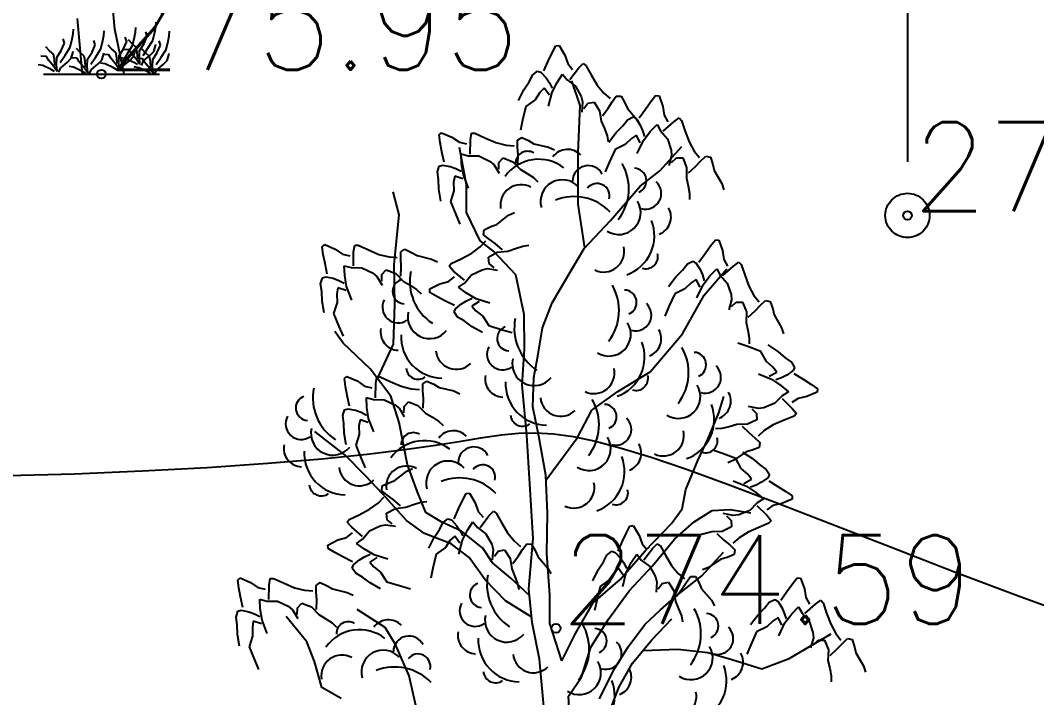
# Model space of a CAD drawing. Extents: x 524954 to 526204, y 9523489 to 9524010.
# Drawn here: x 525437.15 to 525448.6, y 9523640.86 to 9523648.49 of the extents above; entities that cross this region are included whole.
import ezdxf

# ---------------------------------------------------------------- set-up
doc = ezdxf.new("R2010")
doc.units = 0
doc.header["$PDMODE"] = 33
doc.header["$PDSIZE"] = 0.1
doc.linetypes.add('ACAD_ISO12W100', pattern=[21, 12, -3, 0, -3, 0, -3])
doc.linetypes.add('CACHE2', pattern=[4.7625, 3.175, -1.5875])
for name, color, linetype in [('Arbre', 34, 'ACAD_ISO12W100'), ('CN_05_00', 6, 'Continuous'), ('Réseau_Electrique', 1, 'CACHE2'), ('TopoAlt', 3, 'Continuous'), ('TOPOJIS', 7, 'Continuous')]:
    doc.layers.add(name, color=color, linetype=linetype)
doc.styles.add('Simplex 1.0', font='Simplex.shx', dxfattribs={"width": 0.99, "height": 1})

# ---------------------------------------------------------------- blocks, each defined once
blk = doc.blocks.new('TCPOINT M')
at = {"color": 0}
blk.add_point((0, 0), dxfattribs=at)
at = {"layer": 'TopoAlt', "style": 'Simplex 1.0', "width": 0.99}
blk.add_attdef('ALT', (0.15, 0.15), '', height=1, dxfattribs=at)
blk = doc.blocks.new('e004')
at = {"color": 0}
blk.add_line((0, 3.777478), (0, 0.25), dxfattribs=at)
for points in [[(-1.096503, 3.137365), (-1.096503, 3.412949), (1.096503, 4.142007), (1.096503, 4.417591)], [(-1.096503, 2.861781), (-1.096503, 3.137365), (1.096503, 3.866423), (1.096503, 4.142007)]]:
    blk.add_lwpolyline(points, dxfattribs=at)
blk.add_circle((0, 0), 0.25, dxfattribs=at)
blk = doc.blocks.new('v088')
at = {"linetype": 'Continuous'}
for p, q in [((-0.024, 12.318), (0.016, 12.396)), ((0.016, 12.396), (0.055, 12.4)), ((0.055, 12.4), (0.118, 12.291)), ((-0.069, 12.224), (-0.024, 12.318)), ((0.118, 12.291), (0.152, 12.195)), ((-0.118, 12.113), (-0.069, 12.224)), ((0.152, 12.195), (0.207, 12.131)), ((0.175, 12.015), (0.272, 12.144)), ((0.272, 12.144), (0.324, 12.197)), ((0.324, 12.197), (0.356, 12.175)), ((0.356, 12.175), (0.415, 12.069)), ((-0.283, 11.991), (-0.243, 12.069)), ((-0.243, 12.069), (-0.188, 12.111)), ((-0.188, 12.111), (-0.15, 12.099)), ((-0.15, 12.099), (-0.092, 12.035)), ((-0.092, 12.035), (-0.054, 11.98)), ((0.032, 11.984), (0.092, 12.078)), ((0.092, 12.078), (0.144, 12.013)), ((0.415, 12.069), (0.484, 11.953)), ((-0.344, 11.901), (-0.283, 11.991)), ((-0.112, 11.918), (-0.162, 11.869)), ((-0.054, 11.839), (-0.112, 11.918)), ((-0.054, 11.98), (-0.022, 11.919)), ((-0.025, 11.872), (0.032, 11.984)), ((0.144, 12.013), (0.24, 11.942)), ((0.29, 11.722), (0.197, 12)), ((0.24, 11.942), (0.305, 11.825)), ((0.484, 11.953), (0.56, 11.862)), ((-0.403, 11.78), (-0.344, 11.901)), ((-0.162, 11.869), (-0.217, 11.788)), ((-0.066, 11.715), (-0.025, 11.872)), ((0.305, 11.825), (0.32, 11.765)), ((0.56, 11.862), (0.63, 11.801)), ((0.653, 11.766), (0.699, 11.829)), ((0.699, 11.829), (0.754, 11.828)), ((0.754, 11.828), (0.796, 11.754)), ((1.089, 11.768), (1.142, 11.837)), ((1.142, 11.837), (1.181, 11.833)), ((1.181, 11.833), (1.223, 11.714)), ((-0.32, 11.714), (-0.357, 11.558)), ((-0.217, 11.788), (-0.32, 11.714)), ((0.27, 11.193), (0.29, 11.722)), ((0.32, 11.765), (0.311, 11.65)), ((0.334, 11.69), (0.378, 11.749)), ((0.378, 11.749), (0.45, 11.762)), ((0.45, 11.762), (0.511, 11.664)), ((0.542, 11.608), (0.608, 11.694)), ((0.608, 11.694), (0.653, 11.766)), ((0.796, 11.754), (0.824, 11.689)), ((0.824, 11.689), (0.934, 11.561)), ((1.027, 11.683), (1.089, 11.768)), ((1.223, 11.714), (1.239, 11.614)), ((0.511, 11.664), (0.53, 11.547)), ((0.827, 11.564), (0.889, 11.595)), ((0.889, 11.595), (0.923, 11.575)), ((0.923, 11.575), (0.969, 11.502)), ((0.958, 11.583), (1.027, 11.683)), ((1.239, 11.614), (1.281, 11.541)), ((1.346, 11.541), (1.408, 11.583)), ((1.408, 11.583), (1.435, 11.556)), ((-0.357, 11.558), (-0.382, 11.444)), ((0.53, 11.547), (0.565, 11.463)), ((0.565, 11.463), (0.596, 11.383)), ((0.696, 11.418), (0.773, 11.494)), ((0.773, 11.494), (0.827, 11.564)), ((0.934, 11.561), (0.97, 11.497)), ((0.969, 11.502), (0.996, 11.441)), ((1.081, 11.429), (1.158, 11.51)), ((1.158, 11.51), (1.196, 11.437)), ((1.227, 11.433), (1.346, 11.541)), ((1.435, 11.556), (1.473, 11.441)), ((-1.299, 11.392), (-1.27, 11.417)), ((-1.285, 11.305), (-1.299, 11.392)), ((-1.27, 11.417), (-1.154, 11.366)), ((-1.154, 11.366), (-1.07, 11.309)), ((-0.943, 11.337), (-0.932, 11.411)), ((-0.932, 11.411), (-0.894, 11.412)), ((-0.894, 11.412), (-0.784, 11.361)), ((-0.784, 11.361), (-0.66, 11.307)), ((-0.413, 11.333), (-0.367, 11.365)), ((-0.367, 11.365), (-0.29, 11.329)), ((0.596, 11.383), (0.609, 11.315)), ((0.615, 11.31), (0.696, 11.418)), ((0.869, 11.352), (0.8, 11.283)), ((0.927, 11.391), (0.869, 11.352)), ((0.969, 11.302), (0.927, 11.391)), ((0.996, 11.441), (1.016, 11.375)), ((1.004, 11.329), (1.081, 11.429)), ((1.196, 11.437), (1.277, 11.348)), ((1.277, 11.348), (1.319, 11.221)), ((1.473, 11.441), (1.519, 11.314)), ((-1.266, 11.203), (-1.285, 11.305)), ((-1.07, 11.309), (-0.988, 11.29)), ((-0.991, 10.831), (-1.069, 11.252)), ((-0.947, 11.176), (-0.943, 11.337)), ((-0.66, 11.307), (-0.544, 11.278)), ((-0.544, 11.278), (-0.452, 11.27)), ((-0.413, 11.254), (-0.413, 11.333)), ((-0.408, 11.17), (-0.413, 11.254)), ((-0.29, 11.329), (-0.229, 11.292)), ((-0.229, 11.292), (-0.065, 11.254)), ((-0.065, 11.254), (0.001, 11.223)), ((0.685, 11.229), (0.619, 11.083)), ((0.8, 11.283), (0.685, 11.229)), ((0.935, 11.183), (1.004, 11.329)), ((1.188, 10.988), (1.437, 11.261)), ((1.519, 11.314), (1.577, 11.21)), ((-1.241, 11.084), (-1.266, 11.203)), ((-1.05, 11.179), (-0.971, 11.157)), ((-1.044, 11.067), (-1.05, 11.179)), ((-0.971, 11.157), (-0.851, 11.155)), ((-0.851, 11.155), (-0.73, 11.098)), ((-0.626, 11.08), (-0.576, 11.133)), ((-0.576, 11.133), (-0.468, 11.09)), ((-0.41, 11.061), (-0.408, 11.17)), ((0.269, 10.614), (0.27, 11.193)), ((1.323, 11.16), (1.292, 11.048)), ((1.319, 11.221), (1.323, 11.16)), ((1.323, 11.083), (1.377, 11.133)), ((1.377, 11.133), (1.45, 11.133)), ((1.45, 11.133), (1.492, 11.025)), ((1.577, 11.21), (1.635, 11.137)), ((1.65, 11.098), (1.708, 11.152)), ((1.708, 11.152), (1.762, 11.141)), ((1.762, 11.141), (1.789, 11.06)), ((-1.317, 10.975), (-1.297, 11.041)), ((-1.297, 11.041), (-1.259, 11.053)), ((-1.259, 11.053), (-1.174, 11.037)), ((-1.174, 11.037), (-1.111, 11.014)), ((-1.111, 11.014), (-1.05, 10.983)), ((-1.024, 10.943), (-1.044, 11.067)), ((-0.73, 11.098), (-0.682, 11.059)), ((-0.682, 11.059), (-0.622, 10.96)), ((-0.626, 11.006), (-0.626, 11.08)), ((-0.468, 11.09), (-0.384, 11.005)), ((-0.384, 11.005), (-0.307, 10.958)), ((0.619, 11.083), (0.573, 10.975)), ((1.492, 11.025), (1.489, 10.906)), ((1.512, 10.964), (1.592, 11.037)), ((1.592, 11.037), (1.65, 11.098)), ((1.789, 11.06), (1.804, 10.991)), ((-1.303, 10.889), (-1.317, 10.975)), ((-1.3, 10.78), (-1.303, 10.889)), ((-1.122, 10.929), (-1.134, 10.861)), ((-1.029, 10.899), (-1.122, 10.929)), ((-0.966, 10.792), (-1.024, 10.943)), ((-0.307, 10.958), (-0.234, 10.911)), ((-0.234, 10.911), (-0.184, 10.864)), ((0.968, 10.816), (1.188, 10.988)), ((1.489, 10.906), (1.508, 10.818)), ((1.804, 10.991), (1.889, 10.844)), ((-1.277, 10.647), (-1.3, 10.78)), ((-1.134, 10.861), (-1.131, 10.763)), ((-0.991, 10.52), (-0.991, 10.831)), ((0.634, 10.429), (0.968, 10.816)), ((1.508, 10.818), (1.523, 10.733)), ((1.889, 10.844), (1.912, 10.775)), ((-1.749, 10.491), (-1.817, 10.751)), ((-1.131, 10.763), (-1.171, 10.642)), ((1.523, 10.733), (1.523, 10.664)), ((-1.171, 10.642), (-1.109, 10.494)), ((0.345, 10.122), (0.269, 10.614)), ((-1.806, 9.931), (-1.749, 10.491)), ((-1.109, 10.494), (-1.063, 10.387)), ((-0.835, 10.2), (-0.991, 10.52)), ((-0.648, 10.385), (-0.514, 10.488)), ((-0.514, 10.488), (-0.448, 10.519)), ((0.336, 10.112), (0.634, 10.429)), ((-0.796, 10.268), (-0.791, 10.323)), ((-0.791, 10.323), (-0.715, 10.36)), ((-0.715, 10.36), (-0.648, 10.385)), ((-0.836, 10.131), (-0.771, 10.198)), ((-0.683, 10.078), (-0.835, 10.2)), ((-0.735, 10.218), (-0.796, 10.268)), ((-0.666, 10.169), (-0.735, 10.218)), ((1.762, 10.142), (1.816, 10.212)), ((1.816, 10.212), (1.854, 10.208)), ((1.854, 10.208), (1.896, 10.089)), ((-2.616, 10.132), (-2.587, 10.158)), ((-2.603, 10.046), (-2.616, 10.132)), ((-2.587, 10.158), (-2.471, 10.107)), ((-2.471, 10.107), (-2.388, 10.049)), ((-2.261, 10.077), (-2.249, 10.151)), ((-2.249, 10.151), (-2.211, 10.152)), ((-2.211, 10.152), (-2.101, 10.101)), ((-2.101, 10.101), (-1.977, 10.047)), ((-1.73, 10.074), (-1.685, 10.105)), ((-1.685, 10.105), (-1.608, 10.069)), ((-0.931, 10.06), (-0.836, 10.131)), ((-0.583, 10.098), (-0.666, 10.169)), ((-0.642, 10.071), (-0.523, 10.083)), ((-0.523, 10.083), (-0.438, 10.113)), ((-0.438, 10.113), (-0.356, 10.14)), ((-0.356, 10.14), (-0.287, 10.149)), ((0.168, 9.829), (0.336, 10.112)), ((1.7, 10.058), (1.762, 10.142)), ((1.896, 10.089), (1.912, 9.989)), ((-2.583, 9.943), (-2.603, 10.046)), ((-2.388, 10.049), (-2.306, 10.03)), ((-2.264, 9.917), (-2.261, 10.077)), ((-1.977, 10.047), (-1.862, 10.018)), ((-1.862, 10.018), (-1.769, 10.01)), ((-1.731, 9.995), (-1.73, 10.074)), ((-1.725, 9.911), (-1.731, 9.995)), ((-1.608, 10.069), (-1.547, 10.033)), ((-1.547, 10.033), (-1.382, 9.994)), ((-1.382, 9.994), (-1.316, 9.963)), ((-1.161, 9.945), (-1.051, 9.998)), ((-1.051, 9.998), (-0.931, 10.06)), ((-0.743, 10.015), (-0.642, 10.071)), ((-0.734, 9.943), (-0.743, 10.015)), ((-0.435, 9.816), (-0.683, 10.078)), ((1.5, 9.939), (1.562, 9.969)), ((1.562, 9.969), (1.596, 9.95)), ((1.631, 9.958), (1.7, 10.058)), ((1.912, 9.989), (1.954, 9.915)), ((-2.558, 9.824), (-2.583, 9.943)), ((-2.368, 9.919), (-2.288, 9.897)), ((-2.362, 9.808), (-2.368, 9.919)), ((-2.288, 9.897), (-2.168, 9.895)), ((-2.168, 9.895), (-2.047, 9.839)), ((-1.943, 9.82), (-1.893, 9.873)), ((-1.893, 9.873), (-1.786, 9.83)), ((-1.797, 9.483), (-1.806, 9.931)), ((-1.728, 9.802), (-1.725, 9.911)), ((-1.184, 9.915), (-1.161, 9.945)), ((-1.134, 9.859), (-1.184, 9.915)), ((-1.012, 9.755), (-1.134, 9.859)), ((-0.934, 9.816), (-0.814, 9.874)), ((-0.814, 9.874), (-0.753, 9.886)), ((-0.753, 9.886), (-0.639, 9.87)), ((-0.677, 9.896), (-0.734, 9.943)), ((1.369, 9.792), (1.446, 9.869)), ((1.446, 9.869), (1.5, 9.939)), ((1.596, 9.95), (1.643, 9.877)), ((1.643, 9.877), (1.669, 9.815)), ((1.69, 9.587), (1.945, 9.885)), ((1.754, 9.804), (1.831, 9.885)), ((1.831, 9.885), (1.869, 9.812)), ((1.9, 9.808), (2.019, 9.915)), ((2.019, 9.915), (2.081, 9.958)), ((2.081, 9.958), (2.108, 9.931)), ((2.108, 9.931), (2.146, 9.815)), ((-2.634, 9.715), (-2.614, 9.781)), ((-2.614, 9.781), (-2.576, 9.793)), ((-2.576, 9.793), (-2.492, 9.777)), ((-2.492, 9.777), (-2.428, 9.754)), ((-2.428, 9.754), (-2.368, 9.723)), ((-2.342, 9.683), (-2.362, 9.808)), ((-2.047, 9.839), (-2, 9.799)), ((-2, 9.799), (-1.94, 9.7)), ((-1.944, 9.746), (-1.943, 9.82)), ((-1.786, 9.83), (-1.702, 9.745)), ((-1.702, 9.745), (-1.624, 9.699)), ((-1.289, 9.715), (-1.192, 9.743)), ((-1.192, 9.743), (-1.125, 9.794)), ((-1.011, 9.724), (-0.934, 9.816)), ((-0.339, 9.37), (-0.435, 9.816)), ((-0.025, 9.501), (0.168, 9.829)), ((1.289, 9.685), (1.369, 9.792)), ((1.6, 9.765), (1.542, 9.727)), ((1.643, 9.677), (1.6, 9.765)), ((1.669, 9.815), (1.689, 9.75)), ((1.677, 9.704), (1.754, 9.804)), ((1.869, 9.812), (1.95, 9.723)), ((2.146, 9.815), (2.193, 9.689)), ((-2.621, 9.629), (-2.634, 9.715)), ((-2.617, 9.52), (-2.621, 9.629)), ((-2.439, 9.669), (-2.451, 9.601)), ((-2.346, 9.639), (-2.439, 9.669)), ((-2.283, 9.532), (-2.342, 9.683)), ((-1.624, 9.699), (-1.552, 9.652)), ((-1.552, 9.652), (-1.502, 9.604)), ((-1.402, 9.657), (-1.289, 9.715)), ((-1.401, 9.619), (-1.402, 9.657)), ((-1.079, 9.676), (-1.011, 9.724)), ((-0.989, 9.611), (-1.079, 9.676)), ((1.473, 9.658), (1.358, 9.604)), ((1.542, 9.727), (1.473, 9.658)), ((1.608, 9.558), (1.677, 9.704)), ((1.95, 9.723), (1.993, 9.596)), ((2.193, 9.689), (2.25, 9.585)), ((-2.595, 9.387), (-2.617, 9.52)), ((-2.451, 9.601), (-2.448, 9.503)), ((-1.325, 9.574), (-1.401, 9.619)), ((-1.233, 9.524), (-1.325, 9.574)), ((-1.125, 9.469), (-1.233, 9.524)), ((-1.047, 9.49), (-0.989, 9.525)), ((-0.88, 9.547), (-0.989, 9.611)), ((-0.989, 9.525), (-0.927, 9.553)), ((-0.848, 9.516), (-0.931, 9.463)), ((-0.726, 9.498), (-0.88, 9.547)), ((1.358, 9.604), (1.292, 9.458)), ((1.444, 9.153), (1.69, 9.587)), ((1.996, 9.535), (1.966, 9.423)), ((1.993, 9.596), (1.996, 9.535)), ((2.25, 9.585), (2.308, 9.512)), ((2.323, 9.473), (2.381, 9.527)), ((2.381, 9.527), (2.435, 9.515)), ((2.435, 9.515), (2.462, 9.435)), ((-2.448, 9.503), (-2.488, 9.382)), ((-1.812, 9.035), (-1.797, 9.483)), ((-1.128, 9.398), (-1.113, 9.435)), ((-1.089, 9.341), (-1.128, 9.398)), ((-1.113, 9.435), (-1.047, 9.49)), ((-0.931, 9.463), (-0.885, 9.411)), ((-0.885, 9.411), (-0.807, 9.351)), ((-0.131, 9.219), (-0.025, 9.501)), ((1.292, 9.458), (1.246, 9.35)), ((1.996, 9.458), (2.05, 9.508)), ((2.05, 9.508), (2.123, 9.508)), ((2.123, 9.508), (2.166, 9.4)), ((2.166, 9.4), (2.162, 9.281)), ((2.185, 9.338), (2.266, 9.412)), ((2.266, 9.412), (2.323, 9.473)), ((2.462, 9.435), (2.477, 9.365)), ((-2.488, 9.382), (-2.427, 9.234)), ((-1.014, 9.297), (-1.089, 9.341)), ((-0.927, 9.231), (-1.014, 9.297)), ((-0.807, 9.351), (-0.739, 9.244)), ((-0.337, 8.979), (-0.339, 9.37)), ((2.162, 9.281), (2.181, 9.192)), ((2.477, 9.365), (2.562, 9.219)), ((-2.378, 9.048), (-2.474, 9.177)), ((-2.427, 9.234), (-2.38, 9.127)), ((-0.81, 9.165), (-0.927, 9.231)), ((-0.739, 9.244), (-0.586, 9.198)), ((-0.586, 9.198), (-0.473, 9.166)), ((-0.186, 8.901), (-0.131, 9.219)), ((2.181, 9.192), (2.196, 9.108)), ((2.562, 9.219), (2.585, 9.15)), ((1.08, 8.722), (1.444, 9.153)), ((2.196, 9.108), (2.196, 9.038)), ((-2.074, 8.756), (-2.378, 9.048)), ((-1.992, 8.647), (-1.812, 9.035)), ((-0.36, 8.574), (-0.337, 8.979)), ((2.18, 9.009), (2.07, 9.048)), ((2.33, 8.953), (2.18, 9.009)), ((2.391, 8.841), (2.33, 8.953)), ((2.406, 9.027), (2.519, 8.953)), ((2.519, 8.953), (2.601, 8.881)), ((-0.231, 8.658), (-0.186, 8.901)), ((2.465, 8.776), (2.391, 8.841)), ((2.601, 8.881), (2.673, 8.832)), ((2.673, 8.832), (2.708, 8.773)), ((-1.843, 8.45), (-2.074, 8.756)), ((0.718, 8.503), (1.08, 8.722)), ((2.421, 8.673), (2.507, 8.721)), ((2.507, 8.721), (2.465, 8.776)), ((2.691, 8.737), (2.621, 8.686)), ((2.708, 8.773), (2.691, 8.737)), ((-2.366, 8.647), (-2.337, 8.672)), ((-2.353, 8.56), (-2.366, 8.647)), ((-2.337, 8.672), (-2.221, 8.621)), ((-2.221, 8.621), (-2.138, 8.563)), ((-2.014, 8.431), (-2.011, 8.592)), ((-2.011, 8.592), (-1.999, 8.665)), ((-1.999, 8.665), (-1.961, 8.666)), ((-1.961, 8.666), (-1.851, 8.615)), ((-1.851, 8.615), (-1.727, 8.562)), ((-1.48, 8.588), (-1.435, 8.619)), ((-1.435, 8.619), (-1.357, 8.583)), ((-0.243, 8.328), (-0.231, 8.658)), ((2.3, 8.701), (2.45, 8.641)), ((2.45, 8.641), (2.555, 8.57)), ((2.561, 8.655), (2.497, 8.632)), ((2.621, 8.686), (2.561, 8.655)), ((2.701, 8.703), (2.805, 8.64)), ((2.805, 8.64), (2.893, 8.584)), ((-2.333, 8.457), (-2.353, 8.56)), ((-2.138, 8.563), (-2.056, 8.544)), ((-1.727, 8.562), (-1.612, 8.532)), ((-1.612, 8.532), (-1.519, 8.524)), ((-1.481, 8.509), (-1.48, 8.588)), ((-1.475, 8.425), (-1.481, 8.509)), ((-1.357, 8.583), (-1.297, 8.547)), ((-1.297, 8.547), (-1.132, 8.508)), ((-1.132, 8.508), (-1.066, 8.477)), ((-0.311, 8.009), (-0.36, 8.574)), ((0.424, 8.292), (0.718, 8.503)), ((2.555, 8.57), (2.64, 8.498)), ((2.64, 8.498), (2.57, 8.455)), ((2.964, 8.496), (2.848, 8.446)), ((2.893, 8.584), (2.966, 8.534)), ((2.966, 8.534), (2.964, 8.496)), ((-2.308, 8.338), (-2.333, 8.457)), ((-2.118, 8.433), (-2.038, 8.411)), ((-2.112, 8.322), (-2.118, 8.433)), ((-2.038, 8.411), (-1.918, 8.409)), ((-1.918, 8.409), (-1.797, 8.353)), ((-1.75, 8.153), (-1.843, 8.45)), ((-1.693, 8.334), (-1.643, 8.387)), ((-1.643, 8.387), (-1.536, 8.344)), ((-1.478, 8.316), (-1.475, 8.425)), ((1.855, 8.26), (1.913, 8.447)), ((2.487, 8.369), (2.362, 8.319)), ((2.57, 8.455), (2.487, 8.369)), ((2.568, 8.425), (2.683, 8.312)), ((2.749, 8.424), (2.679, 8.378)), ((2.848, 8.446), (2.749, 8.424)), ((-2.384, 8.23), (-2.364, 8.296)), ((-2.364, 8.296), (-2.326, 8.308)), ((-2.326, 8.308), (-2.242, 8.291)), ((-2.242, 8.291), (-2.178, 8.268)), ((-2.178, 8.268), (-2.118, 8.237)), ((-2.092, 8.197), (-2.112, 8.322)), ((-1.797, 8.353), (-1.75, 8.313)), ((-1.75, 8.313), (-1.69, 8.215)), ((-1.694, 8.261), (-1.693, 8.334)), ((-1.536, 8.344), (-1.452, 8.259)), ((-1.452, 8.259), (-1.374, 8.213)), ((-0.174, 8), (-0.243, 8.328)), ((0.262, 7.984), (0.424, 8.292)), ((1.736, 7.971), (1.855, 8.26)), ((2.301, 8.311), (2.188, 8.335)), ((2.225, 8.306), (2.278, 8.256)), ((2.278, 8.256), (2.282, 8.183)), ((2.362, 8.319), (2.301, 8.311)), ((2.683, 8.312), (2.729, 8.254)), ((2.729, 8.254), (2.704, 8.225)), ((-2.371, 8.143), (-2.384, 8.23)), ((-2.367, 8.034), (-2.371, 8.143)), ((-2.189, 8.184), (-2.201, 8.115)), ((-2.096, 8.154), (-2.189, 8.184)), ((-2.033, 8.047), (-2.092, 8.197)), ((-1.653, 7.676), (-1.75, 8.153)), ((-1.374, 8.213), (-1.302, 8.166)), ((-1.302, 8.166), (-1.252, 8.118)), ((2.178, 8.134), (2.058, 8.13)), ((2.282, 8.183), (2.178, 8.134)), ((2.591, 8.179), (2.467, 8.125)), ((2.704, 8.225), (2.591, 8.179)), ((-2.358, 7.786), (-2.7, 8.052)), ((-2.345, 7.902), (-2.367, 8.034)), ((-2.201, 8.115), (-2.198, 8.017)), ((1.888, 8.085), (1.819, 8.08)), ((1.971, 8.105), (1.888, 8.085)), ((2.058, 8.13), (1.971, 8.105)), ((2.117, 8.111), (2.195, 8.035)), ((2.195, 8.035), (2.261, 7.981)), ((2.367, 8.061), (2.298, 7.999)), ((2.467, 8.125), (2.367, 8.061)), ((-2.198, 8.017), (-2.238, 7.897)), ((-0.274, 7.463), (-0.311, 8.009)), ((-0.096, 7.56), (-0.174, 8)), ((-0.093, 7.509), (0.262, 7.984)), ((1.617, 7.726), (1.736, 7.971)), ((2.261, 7.981), (2.318, 7.927)), ((2.318, 7.927), (2.31, 7.872)), ((-2.238, 7.897), (-2.177, 7.749)), ((1.896, 7.802), (1.786, 7.841)), ((2.046, 7.746), (1.896, 7.802)), ((2.163, 7.821), (2.022, 7.727)), ((2.123, 7.82), (2.235, 7.746)), ((2.231, 7.841), (2.163, 7.821)), ((2.31, 7.872), (2.231, 7.841)), ((-2.129, 7.554), (-2.358, 7.786)), ((-2.177, 7.749), (-2.13, 7.641)), ((-1.547, 7.38), (-1.653, 7.676)), ((1.481, 7.4), (1.617, 7.726)), ((2.022, 7.727), (1.955, 7.7)), ((2.107, 7.634), (2.046, 7.746)), ((2.235, 7.746), (2.317, 7.675)), ((-1.797, 7.5), (-1.663, 7.603)), ((-1.663, 7.603), (-1.598, 7.634)), ((2.181, 7.57), (2.107, 7.634)), ((2.223, 7.514), (2.181, 7.57)), ((2.317, 7.675), (2.389, 7.625)), ((2.389, 7.625), (2.424, 7.566)), ((2.424, 7.566), (2.407, 7.53)), ((-1.932, 7.347), (-2.129, 7.554)), ((-1.94, 7.438), (-1.864, 7.475)), ((-1.864, 7.475), (-1.797, 7.5)), ((-0.237, 6.848), (-0.274, 7.463)), ((-0.075, 7.131), (-0.096, 7.56)), ((2.016, 7.494), (2.166, 7.434)), ((2.137, 7.467), (2.223, 7.514)), ((2.277, 7.448), (2.213, 7.425)), ((2.337, 7.479), (2.277, 7.448)), ((2.407, 7.53), (2.337, 7.479)), ((2.417, 7.496), (2.521, 7.433)), ((-1.945, 7.383), (-1.94, 7.438)), ((-1.884, 7.333), (-1.945, 7.383)), ((-1.665, 7.048), (-1.932, 7.347)), ((-1.815, 7.284), (-1.884, 7.333)), ((-1.449, 7.14), (-1.547, 7.38)), ((-1.034, 7.275), (-0.994, 7.353)), ((-0.994, 7.353), (-0.955, 7.356)), ((-0.955, 7.356), (-0.891, 7.247)), ((1.442, 7.181), (1.481, 7.4)), ((2.166, 7.434), (2.271, 7.363)), ((2.271, 7.363), (2.357, 7.292)), ((2.521, 7.433), (2.609, 7.377)), ((2.609, 7.377), (2.682, 7.328)), ((-2.081, 7.175), (-1.985, 7.246)), ((-1.985, 7.246), (-1.92, 7.313)), ((-1.732, 7.213), (-1.815, 7.284)), ((-1.672, 7.198), (-1.587, 7.228)), ((-1.587, 7.228), (-1.505, 7.255)), ((-1.505, 7.255), (-1.436, 7.264)), ((-1.078, 7.18), (-1.034, 7.275)), ((-0.891, 7.247), (-0.858, 7.151)), ((2.286, 7.249), (2.203, 7.162)), ((2.284, 7.218), (2.399, 7.105)), ((2.357, 7.292), (2.286, 7.249)), ((2.465, 7.218), (2.395, 7.171)), ((2.564, 7.239), (2.465, 7.218)), ((2.68, 7.289), (2.564, 7.239)), ((2.682, 7.328), (2.68, 7.289)), ((-2.31, 7.06), (-2.2, 7.113)), ((-2.2, 7.113), (-2.081, 7.175)), ((-1.892, 7.13), (-1.791, 7.186)), ((-1.883, 7.058), (-1.892, 7.13)), ((-1.791, 7.186), (-1.672, 7.198)), ((-1.266, 7.031), (-1.449, 7.14)), ((-1.128, 7.069), (-1.078, 7.18)), ((-0.858, 7.151), (-0.802, 7.088)), ((-0.738, 7.1), (-0.686, 7.153)), ((-0.686, 7.153), (-0.654, 7.131)), ((-0.654, 7.131), (-0.595, 7.025)), ((-0.084, 6.677), (-0.075, 7.131)), ((1.321, 7.017), (1.442, 7.181)), ((1.575, 7.035), (1.778, 7.163)), ((1.778, 7.163), (1.983, 7.174)), ((2.018, 7.104), (1.904, 7.128)), ((1.983, 7.174), (2.214, 7.135)), ((2.079, 7.112), (2.018, 7.104)), ((2.203, 7.162), (2.079, 7.112)), ((2.399, 7.105), (2.445, 7.047)), ((-2.333, 7.03), (-2.31, 7.06)), ((-2.283, 6.974), (-2.333, 7.03)), ((-2.083, 6.931), (-1.963, 6.989)), ((-1.963, 6.989), (-1.902, 7.001)), ((-1.902, 7.001), (-1.788, 6.985)), ((-1.826, 7.011), (-1.883, 7.058)), ((-1.463, 6.903), (-1.665, 7.048)), ((-1.293, 6.947), (-1.253, 7.025)), ((-1.047, 6.93), (-1.266, 7.031)), ((-1.253, 7.025), (-1.198, 7.067)), ((-1.198, 7.067), (-1.16, 7.055)), ((-1.16, 7.055), (-1.101, 6.992)), ((-1.101, 6.992), (-1.063, 6.936)), ((-0.978, 6.941), (-0.918, 7.034)), ((-0.918, 7.034), (-0.866, 6.97)), ((-0.835, 6.972), (-0.738, 7.1)), ((-0.595, 7.025), (-0.526, 6.909)), ((0.853, 6.987), (0.891, 6.991)), ((0.891, 6.991), (0.955, 6.881)), ((1.023, 6.706), (1.321, 7.017)), ((1.356, 6.837), (1.575, 7.035)), ((1.941, 7.1), (1.994, 7.049)), ((1.994, 7.049), (1.999, 6.976)), ((2.42, 7.018), (2.307, 6.972)), ((2.445, 7.047), (2.42, 7.018)), ((-2.342, 6.858), (-2.275, 6.909)), ((-2.161, 6.87), (-2.283, 6.974)), ((-2.161, 6.839), (-2.083, 6.931)), ((-1.162, 6.785), (-1.463, 6.903)), ((-1.354, 6.857), (-1.293, 6.947)), ((-1.122, 6.874), (-1.172, 6.826)), ((-1.064, 6.795), (-1.122, 6.874)), ((-1.063, 6.936), (-1.032, 6.875)), ((-0.806, 6.736), (-1.047, 6.93)), ((-1.035, 6.828), (-0.978, 6.941)), ((-0.866, 6.97), (-0.77, 6.898)), ((-0.77, 6.898), (-0.705, 6.781)), ((-0.526, 6.909), (-0.45, 6.818)), ((0.768, 6.815), (0.813, 6.909)), ((0.813, 6.909), (0.853, 6.987)), ((0.955, 6.881), (0.989, 6.786)), ((1.604, 6.878), (1.535, 6.874)), ((1.688, 6.899), (1.604, 6.878)), ((1.775, 6.923), (1.688, 6.899)), ((1.894, 6.927), (1.775, 6.923)), ((1.834, 6.904), (1.912, 6.828)), ((1.999, 6.976), (1.894, 6.927)), ((2.184, 6.918), (2.084, 6.854)), ((2.307, 6.972), (2.184, 6.918)), ((-2.551, 6.772), (-2.439, 6.83)), ((-2.55, 6.734), (-2.551, 6.772)), ((-2.439, 6.83), (-2.342, 6.858)), ((-2.228, 6.791), (-2.161, 6.839)), ((-2.138, 6.726), (-2.228, 6.791)), ((-1.413, 6.737), (-1.354, 6.857)), ((-1.172, 6.826), (-1.227, 6.745)), ((-0.96, 6.634), (-1.162, 6.785)), ((-1.076, 6.671), (-1.035, 6.828)), ((-0.705, 6.781), (-0.69, 6.721)), ((-0.45, 6.818), (-0.379, 6.757)), ((-0.357, 6.722), (-0.31, 6.785)), ((-0.31, 6.785), (-0.255, 6.784)), ((-0.287, 6.281), (-0.237, 6.848)), ((-0.255, 6.784), (-0.214, 6.71)), ((0.719, 6.703), (0.768, 6.815)), ((0.989, 6.786), (1.044, 6.722)), ((1.107, 6.54), (1.356, 6.837)), ((1.108, 6.734), (1.161, 6.787)), ((1.161, 6.787), (1.192, 6.766)), ((1.192, 6.766), (1.252, 6.66)), ((1.912, 6.828), (1.977, 6.774)), ((1.977, 6.774), (2.034, 6.72)), ((2.084, 6.854), (2.014, 6.792)), ((-2.475, 6.689), (-2.55, 6.734)), ((-2.383, 6.639), (-2.475, 6.689)), ((-2.029, 6.662), (-2.138, 6.726)), ((-2.138, 6.64), (-2.076, 6.668)), ((-1.875, 6.613), (-2.029, 6.662)), ((-1.33, 6.67), (-1.367, 6.514)), ((-1.227, 6.745), (-1.33, 6.67)), ((-0.697, 6.571), (-0.806, 6.736)), ((-0.69, 6.721), (-0.699, 6.606)), ((-0.675, 6.646), (-0.632, 6.705)), ((-0.632, 6.705), (-0.56, 6.719)), ((-0.56, 6.719), (-0.498, 6.621)), ((-0.468, 6.564), (-0.402, 6.651)), ((-0.402, 6.651), (-0.357, 6.722)), ((-0.214, 6.71), (-0.186, 6.645)), ((-0.186, 6.645), (-0.075, 6.517)), ((-0.049, 6.211), (-0.084, 6.677)), ((0.554, 6.582), (0.594, 6.66)), ((0.594, 6.66), (0.649, 6.702)), ((0.649, 6.702), (0.686, 6.689)), ((0.686, 6.689), (0.745, 6.626)), ((0.743, 6.383), (1.023, 6.706)), ((0.868, 6.575), (0.929, 6.669)), ((0.929, 6.669), (0.98, 6.604)), ((1.011, 6.606), (1.108, 6.734)), ((1.252, 6.66), (1.321, 6.544)), ((1.663, 6.427), (1.906, 6.693)), ((2.026, 6.666), (1.947, 6.634)), ((2.034, 6.72), (2.026, 6.666)), ((-2.274, 6.584), (-2.383, 6.639)), ((-2.277, 6.513), (-2.262, 6.55)), ((-2.262, 6.55), (-2.196, 6.606)), ((-2.196, 6.606), (-2.138, 6.64)), ((-1.998, 6.632), (-2.08, 6.578)), ((-2.08, 6.578), (-2.034, 6.526)), ((-0.78, 6.382), (-0.96, 6.634)), ((-0.488, 6.401), (-0.697, 6.571)), ((-0.498, 6.621), (-0.48, 6.503)), ((0.493, 6.492), (0.554, 6.582)), ((0.745, 6.626), (0.783, 6.571)), ((0.783, 6.571), (0.814, 6.51)), ((0.811, 6.463), (0.868, 6.575)), ((0.846, 6.255), (1.107, 6.54)), ((0.98, 6.604), (1.076, 6.532)), ((1.076, 6.532), (1.141, 6.416)), ((1.321, 6.544), (1.397, 6.452)), ((1.879, 6.614), (1.738, 6.52)), ((1.947, 6.634), (1.879, 6.614)), ((-2.238, 6.456), (-2.277, 6.513)), ((-2.163, 6.412), (-2.238, 6.456)), ((-2.034, 6.526), (-1.957, 6.466)), ((-1.957, 6.466), (-1.888, 6.359)), ((-1.367, 6.514), (-1.392, 6.4)), ((-0.48, 6.503), (-0.444, 6.419)), ((-0.444, 6.419), (-0.414, 6.339)), ((-0.075, 6.517), (-0.04, 6.453)), ((0.433, 6.371), (0.493, 6.492)), ((0.675, 6.46), (0.62, 6.379)), ((0.724, 6.509), (0.675, 6.46)), ((0.782, 6.43), (0.724, 6.509)), ((0.771, 6.306), (0.811, 6.463)), ((1.141, 6.416), (1.157, 6.356)), ((1.381, 6.204), (1.663, 6.427)), ((1.397, 6.452), (1.467, 6.391)), ((1.489, 6.356), (1.536, 6.42)), ((1.536, 6.42), (1.591, 6.419)), ((1.591, 6.419), (1.633, 6.344)), ((1.738, 6.52), (1.671, 6.493)), ((-3.568, 6.377), (-3.539, 6.402)), ((-3.555, 6.29), (-3.568, 6.377)), ((-3.539, 6.402), (-3.423, 6.351)), ((-3.423, 6.351), (-3.34, 6.294)), ((-3.216, 6.161), (-3.213, 6.322)), ((-3.213, 6.322), (-3.201, 6.396)), ((-3.201, 6.396), (-3.163, 6.397)), ((-3.163, 6.397), (-3.053, 6.346)), ((-3.053, 6.346), (-2.929, 6.292)), ((-2.683, 6.24), (-2.682, 6.318)), ((-2.682, 6.318), (-2.637, 6.35)), ((-2.637, 6.35), (-2.56, 6.314)), ((-2.56, 6.314), (-2.499, 6.278)), ((-2.076, 6.346), (-2.163, 6.412)), ((-1.959, 6.28), (-2.076, 6.346)), ((-1.888, 6.359), (-1.735, 6.313)), ((-1.735, 6.313), (-1.622, 6.281)), ((-0.551, 6.145), (-0.78, 6.382)), ((-0.279, 6.204), (-0.488, 6.401)), ((-0.414, 6.339), (-0.401, 6.271)), ((0.438, 6.122), (0.743, 6.383)), ((0.516, 6.305), (0.479, 6.149)), ((0.62, 6.379), (0.516, 6.305)), ((1.157, 6.356), (1.147, 6.241)), ((1.171, 6.28), (1.215, 6.339)), ((1.215, 6.339), (1.286, 6.353)), ((1.286, 6.353), (1.348, 6.255)), ((1.444, 6.285), (1.489, 6.356)), ((1.633, 6.344), (1.661, 6.279)), ((2.623, 6.25), (2.685, 6.334)), ((2.685, 6.334), (2.739, 6.404)), ((2.739, 6.404), (2.777, 6.4)), ((2.777, 6.4), (2.82, 6.28)), ((-3.535, 6.188), (-3.555, 6.29)), ((-3.51, 6.069), (-3.535, 6.188)), ((-3.34, 6.294), (-3.258, 6.275)), ((-2.929, 6.292), (-2.814, 6.263)), ((-2.814, 6.263), (-2.721, 6.255)), ((-2.677, 6.155), (-2.683, 6.24)), ((-2.499, 6.278), (-2.334, 6.239)), ((-2.334, 6.239), (-2.268, 6.208)), ((-0.248, 5.902), (-0.287, 6.281)), ((-0.049, 5.888), (-0.049, 6.211)), ((0.61, 5.939), (0.846, 6.255)), ((1.198, 6.044), (1.381, 6.204)), ((1.348, 6.255), (1.367, 6.137)), ((1.378, 6.198), (1.444, 6.285)), ((1.661, 6.279), (1.771, 6.151)), ((2.554, 6.15), (2.623, 6.25)), ((2.82, 6.28), (2.835, 6.18)), ((-3.32, 6.164), (-3.24, 6.142)), ((-3.314, 6.053), (-3.32, 6.164)), ((-3.24, 6.142), (-3.121, 6.14)), ((-3.121, 6.14), (-2.999, 6.083)), ((-2.999, 6.083), (-2.952, 6.044)), ((-2.895, 6.065), (-2.845, 6.118)), ((-2.845, 6.118), (-2.738, 6.075)), ((-2.738, 6.075), (-2.654, 5.99)), ((-2.68, 6.046), (-2.677, 6.155)), ((-0.254, 5.961), (-0.551, 6.145)), ((0.24, 5.776), (0.438, 6.122)), ((0.479, 6.149), (0.454, 6.035)), ((1.367, 6.137), (1.402, 6.054)), ((1.771, 6.151), (1.807, 6.088)), ((2.37, 6.061), (2.423, 6.13)), ((2.423, 6.13), (2.485, 6.161)), ((2.485, 6.161), (2.52, 6.142)), ((2.52, 6.142), (2.566, 6.069)), ((2.677, 5.996), (2.754, 6.077)), ((2.754, 6.077), (2.793, 6.004)), ((2.823, 6), (2.943, 6.107)), ((2.835, 6.18), (2.877, 6.107)), ((2.943, 6.107), (3.004, 6.15)), ((3.004, 6.15), (3.031, 6.123)), ((3.031, 6.123), (3.07, 6.007)), ((-3.586, 5.96), (-3.566, 6.026)), ((-3.573, 5.874), (-3.586, 5.96)), ((-3.566, 6.026), (-3.528, 6.038)), ((-3.528, 6.038), (-3.444, 6.022)), ((-3.444, 6.022), (-3.38, 5.999)), ((-3.38, 5.999), (-3.32, 5.968)), ((-3.294, 5.928), (-3.314, 6.053)), ((-2.787, 5.681), (-3.023, 5.969)), ((-2.952, 6.044), (-2.892, 5.945)), ((-2.896, 5.991), (-2.895, 6.065)), ((-2.654, 5.99), (-2.576, 5.943)), ((-1.907, 5.843), (-2.222, 6.048)), ((1.021, 5.879), (1.198, 6.044)), ((1.402, 6.054), (1.433, 5.974)), ((1.433, 5.974), (1.446, 5.906)), ((2.212, 5.877), (2.293, 5.984)), ((2.293, 5.984), (2.37, 6.061)), ((2.523, 5.957), (2.466, 5.919)), ((2.566, 5.869), (2.523, 5.957)), ((2.566, 6.069), (2.593, 6.007)), ((2.593, 6.007), (2.612, 5.942)), ((2.6, 5.896), (2.677, 5.996)), ((2.793, 6.004), (2.873, 5.915)), ((3.07, 6.007), (3.116, 5.88)), ((-3.57, 5.765), (-3.573, 5.874)), ((-3.392, 5.914), (-3.403, 5.846)), ((-3.403, 5.846), (-3.4, 5.748)), ((-3.298, 5.884), (-3.392, 5.914)), ((-3.235, 5.777), (-3.294, 5.928)), ((-2.576, 5.943), (-2.504, 5.896)), ((-2.504, 5.896), (-2.454, 5.849)), ((-1.791, 5.652), (-1.907, 5.843)), ((-0.165, 5.487), (-0.248, 5.902)), ((0.085, 5.468), (-0.049, 5.888)), ((0.411, 5.624), (0.61, 5.939)), ((0.834, 5.626), (1.021, 5.879)), ((1.1, 5.706), (1.325, 5.941)), ((2.396, 5.85), (2.281, 5.796)), ((2.466, 5.919), (2.396, 5.85)), ((2.531, 5.75), (2.6, 5.896)), ((2.873, 5.915), (2.916, 5.788)), ((3.116, 5.88), (3.173, 5.777)), ((-3.547, 5.632), (-3.57, 5.765)), ((-3.4, 5.748), (-3.44, 5.627)), ((0.085, 5.468), (0.24, 5.776)), ((2.281, 5.796), (2.216, 5.65)), ((2.646, 5.496), (3.119, 5.774)), ((2.916, 5.788), (2.92, 5.727)), ((3.173, 5.777), (3.231, 5.703)), ((-3.44, 5.627), (-3.379, 5.479)), ((-2.701, 5.459), (-2.787, 5.681)), ((-1.635, 5.301), (-1.791, 5.652)), ((0.306, 5.286), (0.411, 5.624)), ((0.671, 5.368), (0.834, 5.626)), ((0.881, 5.441), (1.1, 5.706)), ((2.216, 5.65), (2.169, 5.542)), ((2.92, 5.727), (2.889, 5.615)), ((2.92, 5.65), (2.973, 5.7)), ((2.973, 5.7), (3.047, 5.7)), ((3.047, 5.7), (3.089, 5.592)), ((3.189, 5.603), (3.247, 5.665)), ((3.247, 5.665), (3.304, 5.719)), ((3.304, 5.719), (3.358, 5.707)), ((3.358, 5.707), (3.385, 5.627)), ((3.385, 5.627), (3.4, 5.557)), ((1.001, 5.586), (1.394, 5.601)), ((1.394, 5.601), (1.731, 5.564)), ((1.731, 5.564), (2, 5.483)), ((3.089, 5.592), (3.085, 5.473)), ((3.108, 5.53), (3.189, 5.603)), ((3.4, 5.557), (3.485, 5.411)), ((-3.379, 5.479), (-3.332, 5.372)), ((-2.621, 5.169), (-2.701, 5.459)), ((-0.107, 4.829), (-0.165, 5.487)), ((0.731, 5.176), (0.881, 5.441)), ((2, 5.483), (2.338, 5.378)), ((2.338, 5.378), (2.646, 5.496)), ((3.085, 5.473), (3.104, 5.384)), ((3.104, 5.384), (3.12, 5.3)), ((3.485, 5.411), (3.508, 5.342)), ((-1.559, 4.967), (-1.635, 5.301)), ((0.161, 5.071), (0.306, 5.286)), ((0.51, 5.041), (0.671, 5.368)), ((3.12, 5.3), (3.12, 5.23)), ((-2.4, 5.043), (-2.621, 5.169)), ((0.619, 4.888), (0.731, 5.176)), ((0.172, 4.872), (0.161, 5.071)), ((0.151, 0.506), (0.102, 1.053)), ((-0.213, 0), (-0.268, 0.628)), ((0.615, 0.531), (0.618, 0.584)), ((-0.317, 0.454), (-0.315, 0.507)), ((0.029, 0.435), (0.031, 0.488)), ((0.256, 0), (0.151, 0.506)), ((0.373, 0.416), (0.385, 0.474)), ((0.385, 0.474), (0.387, 0.526)), ((0.517, 0.426), (0.5, 0.476)), ((0.579, 0.38), (0.603, 0.474)), ((0.603, 0.474), (0.615, 0.531)), ((0.765, 0.43), (0.767, 0.483)), ((-0.452, 0.267), (-0.416, 0.349)), ((-0.416, 0.349), (-0.433, 0.399)), ((-0.353, 0.303), (-0.329, 0.397)), ((-0.329, 0.397), (-0.317, 0.454)), ((-0.07, 0.329), (-0.087, 0.38)), ((-0.007, 0.284), (0.017, 0.377)), ((0.017, 0.377), (0.029, 0.435)), ((0.25, 0.286), (0.286, 0.368)), ((0.286, 0.368), (0.269, 0.418)), ((0.346, 0.341), (0.305, 0.385)), ((0.349, 0.322), (0.373, 0.416)), ((0.43, 0.264), (0.481, 0.344)), ((0.481, 0.344), (0.517, 0.426)), ((0.524, 0.291), (0.579, 0.38)), ((0.666, 0.325), (0.649, 0.375)), ((0.728, 0.279), (0.752, 0.373)), ((0.752, 0.373), (0.765, 0.43)), ((-0.587, 0.264), (-0.627, 0.308)), ((-0.541, 0.224), (-0.587, 0.264)), ((-0.502, 0.188), (-0.452, 0.267)), ((-0.409, 0.214), (-0.353, 0.303)), ((-0.327, 0.226), (-0.32, 0.26)), ((-0.24, 0.245), (-0.281, 0.288)), ((-0.195, 0.204), (-0.24, 0.245)), ((-0.156, 0.168), (-0.106, 0.248)), ((-0.106, 0.248), (-0.07, 0.329)), ((-0.063, 0.195), (-0.007, 0.284)), ((0.019, 0.207), (0.026, 0.24)), ((0.115, 0.284), (0.075, 0.327)), ((0.161, 0.243), (0.115, 0.284)), ((0.173, 0.185), (0.161, 0.243)), ((0.2, 0.207), (0.25, 0.286)), ((0.238, 0.151), (0.293, 0.233)), ((0.315, 0.274), (0.25, 0.279)), ((0.293, 0.233), (0.349, 0.322)), ((0.337, 0.236), (0.315, 0.274)), ((0.397, 0.163), (0.337, 0.236)), ((0.392, 0.301), (0.346, 0.341)), ((0.361, 0.197), (0.375, 0.245)), ((0.375, 0.245), (0.382, 0.279)), ((0.404, 0.243), (0.392, 0.301)), ((0.409, 0.175), (0.404, 0.243)), ((0.428, 0.183), (0.43, 0.264)), ((0.495, 0.24), (0.454, 0.284)), ((0.469, 0.209), (0.524, 0.291)), ((0.541, 0.2), (0.495, 0.24)), ((0.546, 0.209), (0.591, 0.255)), ((0.579, 0.163), (0.63, 0.243)), ((0.591, 0.255), (0.606, 0.303)), ((0.606, 0.303), (0.613, 0.337)), ((0.63, 0.243), (0.666, 0.325)), ((0.673, 0.19), (0.728, 0.279)), ((0.755, 0.202), (0.762, 0.236)), ((-0.618, 0.197), (-0.683, 0.202)), ((-0.596, 0.159), (-0.618, 0.197)), ((-0.536, 0.087), (-0.596, 0.159)), ((-0.529, 0.166), (-0.541, 0.224)), ((-0.524, 0.099), (-0.529, 0.166)), ((-0.505, 0.106), (-0.502, 0.188)), ((-0.464, 0.132), (-0.409, 0.214)), ((-0.459, 0.072), (-0.387, 0.132)), ((-0.387, 0.132), (-0.341, 0.178)), ((-0.341, 0.178), (-0.327, 0.226)), ((-0.272, 0.178), (-0.337, 0.183)), ((-0.25, 0.139), (-0.272, 0.178)), ((-0.19, 0.067), (-0.25, 0.139)), ((-0.183, 0.147), (-0.195, 0.204)), ((-0.178, 0.079), (-0.183, 0.147)), ((-0.159, 0.087), (-0.156, 0.168)), ((-0.118, 0.113), (-0.063, 0.195)), ((-0.041, 0.113), (0.005, 0.159)), ((0.041, 0.115), (-0.01, 0.125)), ((0.005, 0.159), (0.019, 0.207)), ((0.084, 0.216), (0.019, 0.221)), ((0.135, 0.072), (0.041, 0.115)), ((0.106, 0.178), (0.084, 0.216)), ((0.166, 0.106), (0.106, 0.178)), ((0.178, 0.118), (0.173, 0.185)), ((0.197, 0.125), (0.2, 0.207)), ((0.202, 0.055), (0.197, 0.125)), ((0.272, 0.173), (0.221, 0.183)), ((0.243, 0.091), (0.315, 0.151)), ((0.365, 0.13), (0.272, 0.173)), ((0.315, 0.151), (0.361, 0.197)), ((0.406, 0.108), (0.365, 0.13)), ((0.433, 0.108), (0.397, 0.163)), ((0.464, 0.173), (0.399, 0.178)), ((0.433, 0.113), (0.428, 0.183)), ((0.45, 0.099), (0.474, 0.149)), ((0.486, 0.135), (0.464, 0.173)), ((0.474, 0.149), (0.546, 0.209)), ((0.546, 0.063), (0.486, 0.135)), ((0.553, 0.142), (0.541, 0.2)), ((0.558, 0.075), (0.553, 0.142)), ((0.577, 0.082), (0.579, 0.163)), ((0.618, 0.108), (0.673, 0.19)), ((0.695, 0.108), (0.74, 0.154)), ((0.74, 0.154), (0.755, 0.202)), ((-0.661, 0.096), (-0.712, 0.106)), ((-0.567, 0.053), (-0.661, 0.096)), ((-0.654, 0), (0.654, 0)), ((-0.527, 0.031), (-0.567, 0.053)), ((-0.5, 0.031), (-0.536, 0.087)), ((-0.5, 0.036), (-0.505, 0.106)), ((-0.483, 0.022), (-0.459, 0.072)), ((-0.315, 0.077), (-0.365, 0.087)), ((-0.221, 0.034), (-0.315, 0.077)), ((-0.18, 0.012), (-0.221, 0.034)), ((-0.154, 0.012), (-0.19, 0.067)), ((-0.154, 0.017), (-0.159, 0.087)), ((-0.137, 0.002), (-0.113, 0.053)), ((-0.113, 0.053), (-0.041, 0.113)), ((0.175, 0.05), (0.135, 0.072)), ((0.202, 0.05), (0.166, 0.106)), ((0.219, 0.041), (0.243, 0.091)), ((0.421, 0.072), (0.37, 0.082)), ((0.514, 0.029), (0.421, 0.072)), ((0.555, 0.007), (0.514, 0.029)), ((0.582, 0.007), (0.546, 0.063)), ((0.582, 0.012), (0.577, 0.082)), ((0.599, -0.002), (0.623, 0.048)), ((0.623, 0.048), (0.695, 0.108))]:
    blk.add_line(p, q, dxfattribs=at)
for centre, major_axis, start_param, end_param in [((0.15, 11.024), (0.145, 0.145), 6.263619, 7.998733), ((-0.176, 10.651), (0.33, 0.33), 0.12682, 1.733702), ((-0.3, 11.072), (0.0964, 0.0964), 0.254619, 2.377018), ((0.383, 10.87), (-0.125, 0.125), 4.396235, 7.060094), ((0.275, 10.786), (0.4, 0.4), 4.836335, 6.022049), ((0.899, 10.876), (0.099, 0.099), 4.31771, 7.031286), ((0.091, 10.641), (0.174, 0.174), 6.236163, 8.918901), ((-0.376, 10.6), (0.164, 0.164), 0.282297, 2.520721), ((0.483, 10.705), (-0.099, 0.099), 3.680741, 6.394318), ((1.029, 10.733), (-0.125, 0.125), 2.081137, 4.744996), ((0.223, 10.132), (-0.4, 0.4), 4.689978, 5.875693), ((0.728, 10.517), (-0.174, 0.174), 1.793126, 4.475865), ((1.111, 10.467), (-0.145, 0.145), 2.713295, 4.448408), ((0.662, 10.258), (-0.33, 0.33), 2.69514, 4.302022), ((0.557, 10.08), (0.164, 0.164), 3.478918, 5.717341), ((1.031, 10.021), (0.0964, 0.0964), 3.62262, 5.745019), ((-1.063, 9.743), (0.4, 0.4), 2.158504, 3.344219), ((-1.682, 9.628), (-0.099, 0.099), -0.421529, 2.292047), ((0.165, 9.415), (0.4, 0.4), 4.836335, 6.022049), ((0.788, 9.505), (-0.099, 0.099), 2.746913, 5.46049), ((-1.76, 9.451), (-0.125, 0.125), 0.293965, 2.957824), ((-1.405, 9.343), (0.174, 0.174), 2.133893, 4.816631), ((0.918, 9.363), (0.125, 0.125), 3.651933, 6.315792), ((0.115, 9.214), (-0.4, 0.4), 0.587708, 1.773422), ((-1.753, 9.172), (-0.145, 0.145), 0.590553, 2.325666), ((-0.504, 9.099), (0.099, 0.099), 1.149268, 3.862844), ((0.617, 9.147), (-0.174, 0.174), 1.793126, 4.475865), ((1.001, 9.096), (-0.145, 0.145), 2.713295, 4.448408), ((-1.26, 9.119), (0.33, 0.33), 2.307735, 3.914618), ((0.552, 8.888), (-0.33, 0.33), 2.69514, 4.302022), ((-1.104, 8.984), (0.164, 0.164), 2.463212, 4.701636), ((-0.582, 8.923), (0.125, 0.125), 1.864761, 4.52862), ((0.949, 8.713), (-0.4, 0.4), 3.265538, 4.451253), ((1.572, 8.803), (0.099, 0.099), 4.31771, 7.031286), ((-0.227, 8.814), (0.174, 0.174), 2.133893, 4.816631), ((-1.534, 8.776), (0.0964, 0.0964), 2.435534, 4.557933), ((0.447, 8.71), (-0.164, 0.164), 1.908121, 4.146545), ((1.702, 8.661), (0.125, 0.125), 3.651933, 6.315792), ((-0.575, 8.644), (0.145, 0.145), 2.161349, 3.896462), ((-0.082, 8.59), (0.33, 0.33), 2.307735, 3.914618), ((0.921, 8.65), (0.0964, 0.0964), 3.62262, 5.745019), ((-2.155, 8.43), (0.4, 0.4), 2.158504, 3.344219), ((1.401, 8.445), (0.174, 0.174), 3.363922, 6.046661), ((1.785, 8.394), (-0.145, 0.145), 2.713295, 4.448408), ((-2.774, 8.316), (-0.099, 0.099), -0.421529, 2.292047), ((0.074, 8.455), (0.164, 0.164), 2.463212, 4.701636), ((-0.061, 8.127), (-0.4, 0.4), 3.265538, 4.451253), ((0.562, 8.217), (0.099, 0.099), 4.31771, 7.031286), ((1.336, 8.186), (-0.33, 0.33), 2.69514, 4.302022), ((-2.851, 8.139), (-0.125, 0.125), 0.293965, 2.957824), ((-0.356, 8.247), (0.0964, 0.0964), 2.435534, 4.557933), ((0.692, 8.074), (-0.125, 0.125), 2.081137, 4.744996), ((-2.497, 8.031), (0.174, 0.174), 2.133893, 4.816631), ((-1.589, 7.903), (0.0964, 0.0964), 0.254619, 2.377018), ((-1.138, 7.855), (-0.145, 0.145), 4.692823, 6.427936), ((1.23, 8.008), (0.164, 0.164), 3.478918, 5.717341), ((-1.464, 7.482), (0.33, 0.33), 0.12682, 1.733702), ((0.391, 7.858), (0.174, 0.174), 3.363922, 6.046661), ((0.775, 7.808), (-0.145, 0.145), 2.713295, 4.448408), ((1.705, 7.948), (-0.0964, 0.0964), 2.051824, 4.174223), ((-2.844, 7.86), (-0.145, 0.145), 0.590553, 2.325666), ((-2.352, 7.806), (0.33, 0.33), 2.307735, 3.914618), ((-0.906, 7.701), (0.125, 0.125), 5.967031, 8.63089), ((-1.664, 7.431), (-0.164, 0.164), -1.288499, 0.949924), ((-1.198, 7.473), (-0.174, 0.174), 4.665366, 7.348105), ((-0.805, 7.536), (-0.099, 0.099), 3.680741, 6.394318), ((0.326, 7.599), (0.33, 0.33), 4.265936, 5.872819), ((-2.195, 7.672), (0.164, 0.164), 2.463212, 4.701636), ((-1.066, 6.963), (-0.4, 0.4), 4.689978, 5.875693), ((-2.625, 7.463), (0.0964, 0.0964), 2.435534, 4.557933), ((0.221, 7.421), (0.164, 0.164), 3.478918, 5.717341), ((0.695, 7.362), (-0.0964, 0.0964), 2.051824, 4.174223), ((-0.193, 6.324), (-0.4, 0.4), 0.587708, 1.773422), ((-0.812, 6.21), (-0.099, 0.099), -0.421529, 2.292047), ((-0.89, 6.033), (0.125, 0.125), 1.864761, 4.52862), ((-0.535, 5.925), (0.174, 0.174), 2.133893, 4.816631), ((1.088, 5.771), (-0.4, 0.4), 3.265538, 4.451253), ((1.711, 5.861), (0.099, 0.099), 4.31771, 7.031286), ((-2.32, 5.773), (0.0964, 0.0964), 0.254619, 2.377018), ((-1.869, 5.725), (0.145, 0.145), 6.263619, 7.998733), ((-0.172, 5.602), (0.4, 0.4), 4.836335, 6.022049), ((1.841, 5.718), (-0.125, 0.125), 2.081137, 4.744996), ((-2.195, 5.352), (0.33, 0.33), 0.12682, 1.733702), ((-1.637, 5.571), (-0.125, 0.125), 4.396235, 7.060094), ((-0.882, 5.754), (-0.145, 0.145), 0.590553, 2.325666), ((0.452, 5.692), (0.099, 0.099), 4.31771, 7.031286), ((-1.928, 5.343), (0.174, 0.174), 6.236163, 8.918901), ((-0.39, 5.7), (0.33, 0.33), 2.307735, 3.914618), ((0.582, 5.55), (0.125, 0.125), 3.651933, 6.315792), ((1.54, 5.502), (0.174, 0.174), 3.363922, 6.046661), ((-2.395, 5.301), (-0.164, 0.164), -1.288499, 0.949924), ((-1.536, 5.406), (0.099, 0.099), 5.251538, 7.965114), ((-0.234, 5.566), (-0.164, 0.164), 0.892416, 3.130839), ((1.924, 5.452), (-0.145, 0.145), 2.713295, 4.448408), ((-1.797, 4.833), (0.4, 0.4), 6.260774, 7.446489), ((0.28, 5.334), (0.174, 0.174), 3.363922, 6.046661), ((0.664, 5.283), (-0.145, 0.145), 2.713295, 4.448408), ((1.475, 5.243), (0.33, 0.33), 4.265936, 5.872819), ((-0.663, 5.357), (0.0964, 0.0964), 2.435534, 4.557933), ((0.215, 5.075), (-0.33, 0.33), 2.69514, 4.302022), ((1.37, 5.065), (-0.164, 0.164), 1.908121, 4.146545)]:
    blk.add_ellipse(centre, major_axis=major_axis, ratio=1, start_param=start_param, end_param=end_param, dxfattribs=at)

msp = doc.modelspace()

# ---------------------------------------------------------------- linework, layer by layer
at = {"layer": 'CN_05_00', "elevation": 275, "flags": 128}
msp.add_lwpolyline([(525437.002, 9523643.358), (525437.759, 9523643.379), (525438.519, 9523643.411), (525439.253, 9523643.45), (525439.937, 9523643.496), (525440.544, 9523643.546), (525441.056, 9523643.598), (525441.478, 9523643.651), (525441.827, 9523643.701), (525442.115, 9523643.747), (525442.358, 9523643.786), (525442.569, 9523643.816), (525442.763, 9523643.835), (525442.953, 9523643.839), (525443.155, 9523643.828), (525443.377, 9523643.797), (525443.628, 9523643.745), (525443.919, 9523643.668), (525444.257, 9523643.564), (525444.654, 9523643.43), (525445.116, 9523643.262), (525445.655, 9523643.059), (525446.274, 9523642.819), (525446.956, 9523642.554), (525447.677, 9523642.275), (525448.417, 9523641.996), (525449.152, 9523641.73)], dxfattribs=at)

# ---------------------------------------------------------------- block references
at = {"layer": 'Arbre'}
for p in [(525438.061, 9523647.88), (525443.165, 9523635.803)]:
    msp.add_blockref('v088', p, dxfattribs=at)
at = {"layer": 'Réseau_Electrique'}
msp.add_blockref('e004', (525447.146, 9523646.288), dxfattribs=at)
at = {"layer": 'TOPOJIS'}
ref = msp.add_blockref('TCPOINT M', (525438.061, 9523647.88, 275.95), dxfattribs=at)
ref.add_attrib('ALT', '275.95', (525438.111, 9523647.93, 275.95), dxfattribs={"layer": 'TopoAlt', "height": 1, "style": 'Simplex 1.0', "width": 0.99})
ref = msp.add_blockref('TCPOINT M', (525447.146, 9523646.288, 275.63), dxfattribs=at)
ref.add_attrib('ALT', '275.63', (525447.196, 9523646.338, 275.63), dxfattribs={"layer": 'TopoAlt', "height": 1, "style": 'Simplex 1.0', "width": 0.99})
ref = msp.add_blockref('TCPOINT M', (525443.185, 9523641.638, 274.59), dxfattribs=at)
ref.add_attrib('ALT', '274.59', (525443.235, 9523641.688, 274.59), dxfattribs={"layer": 'TopoAlt', "height": 1, "style": 'Simplex 1.0', "width": 0.99})

doc.saveas('drawing.dxf')
